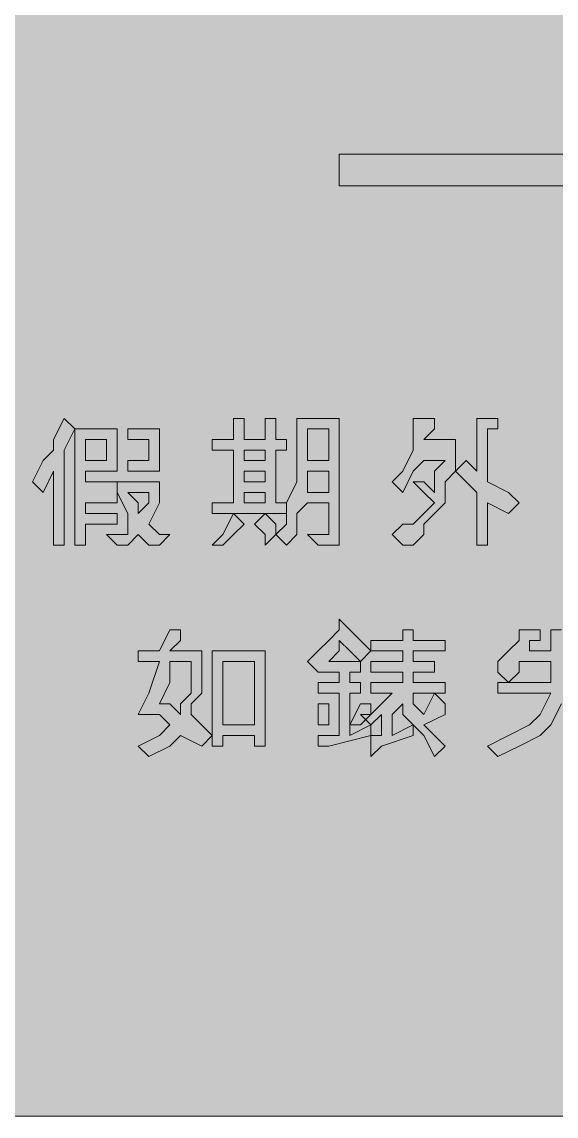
# Model space of a CAD drawing. Header units: metres. Extents: x 10 to 558, y 10 to 259.
# Drawn here: x 135.8 to 196.3, y 10.3 to 134.5 of the extents above; entities that cross this region are included whole.
import ezdxf

# ---------------------------------------------------------------- set-up
doc = ezdxf.new("R2010")
doc.units = ezdxf.units.M
doc.layers.add('FILL_FIREBRICK_C36B00', color=7, linetype='Continuous', true_color=0xc36b00)
doc.layers.add('FILL_WHITE_FFFFFF', color=7, linetype='Continuous', true_color=0xffffff)

msp = doc.modelspace()

# ---------------------------------------------------------------- hatches: boundary and pattern name
at = {"layer": 'FILL_FIREBRICK_C36B00', "true_color": 0xc36b00}
h = msp.add_hatch(color=7, dxfattribs=at)
h.dxf.hatch_style = 1
h.paths.add_polyline_path([(551.8, 258.67), (552.54, 258.51), (553.8, 257.97), (554.83, 257.2), (555.75, 256.32), (556.54, 255.82), (557.14, 255.23), (557.56, 254.59), (557.85, 253.92), (558.11, 252.61), (558.15, 251.52), (558.15, 17.52), (558.15, 15.12), (557.44, 14.24), (556.95, 13.47), (556.46, 12.93), (556.15, 12.77), (555.75, 12.72), (555.3, 11.93), (554.83, 11.33), (554.34, 10.91), (553.8, 10.62), (552.54, 10.36), (550.95, 10.32), (16.95, 10.32), (13.35, 10.32), (13.3, 10.72), (13.14, 11.03), (12.6, 11.52), (11.83, 12.01), (10.95, 12.72), (10.26, 13.64), (9.9, 14.67), (9.77, 15.93), (9.75, 17.52), (9.75, 251.52), (9.75, 253.92), (9.8, 254.32), (9.94, 254.63), (10.35, 255.12), (10.76, 255.61), (10.9, 255.92), (10.95, 256.32), (11.83, 256.51), (12.6, 256.92), (13.35, 257.52), (14.25, 257.71), (15.15, 258.12), (16.05, 258.53), (16.95, 258.72), (550.95, 258.72), (551.8, 258.67)])
at = {"layer": 'FILL_WHITE_FFFFFF', "true_color": 0xffffff}
h = msp.add_hatch(color=7, dxfattribs=at)
h.dxf.hatch_style = 1
h.paths.add_polyline_path([(200.55, 119.52), (200.55, 115.92), (171.75, 115.92), (171.75, 119.52), (200.55, 119.52)])
h = msp.add_hatch(color=7, dxfattribs=at)
h.dxf.hatch_style = 1
h.paths.add_polyline_path([(140.55, 85.92), (140.55, 75.12), (139.35, 75.12), (139.35, 83.52), (138.15, 81.12), (136.95, 82.32), (138.15, 84.72), (139.35, 85.92), (139.35, 87.12), (140.55, 89.52), (141.75, 88.32), (140.55, 85.92)])
h = msp.add_hatch(color=7, dxfattribs=at)
h.dxf.hatch_style = 1
h.paths.add_polyline_path([(160.95, 88.32), (160.95, 87.12), (163.35, 87.12), (163.35, 89.52), (164.55, 89.52), (164.55, 88.32), (164.55, 87.12), (165.75, 87.12), (165.75, 85.92), (164.55, 85.92), (164.55, 79.92), (165.75, 79.92), (165.75, 78.72), (157.35, 78.72), (157.35, 79.92), (159.75, 79.92), (159.75, 85.92), (157.35, 85.92), (157.35, 87.12), (159.75, 87.12), (159.75, 89.52), (160.95, 89.52), (160.95, 88.32)])
h.paths.add_polyline_path([(160.95, 82.32), (163.35, 82.32), (163.35, 83.52), (160.95, 83.52), (160.95, 82.32)], flags=16)
h.paths.add_polyline_path([(160.95, 81.12), (160.95, 79.92), (163.35, 79.92), (163.35, 81.12), (160.95, 81.12)], flags=16)
h.paths.add_polyline_path([(163.35, 85.92), (160.95, 85.92), (160.95, 84.72), (163.35, 84.72), (163.35, 85.92)], flags=16)
h = msp.add_hatch(color=7, dxfattribs=at)
h.dxf.hatch_style = 1
h.paths.add_polyline_path([(171.75, 76.32), (171.75, 75.12), (170.55, 75.12), (169.35, 75.12), (168.15, 76.32), (169.35, 76.32), (170.55, 76.32), (170.55, 79.92), (168.15, 79.92), (166.95, 78.72), (166.95, 77.52), (166.95, 76.32), (165.75, 75.12), (164.55, 76.32), (165.75, 77.52), (165.75, 78.72), (165.75, 79.92), (166.95, 82.32), (166.95, 89.52), (171.75, 89.52), (171.75, 77.52), (171.75, 76.32)])
h.paths.add_polyline_path([(168.15, 83.52), (168.15, 81.12), (170.55, 81.12), (170.55, 83.52), (168.15, 83.52)], flags=16)
h.paths.add_polyline_path([(170.55, 88.32), (168.15, 88.32), (168.15, 84.72), (170.55, 84.72), (170.55, 88.32)], flags=16)
h = msp.add_hatch(color=7, dxfattribs=at)
h.dxf.hatch_style = 1
h.paths.add_polyline_path([(182.55, 89.52), (182.55, 88.32), (181.35, 87.12), (183.75, 87.12), (184.95, 87.12), (184.95, 85.92), (184.95, 83.52), (183.75, 82.32), (183.75, 79.92), (182.55, 78.72), (181.35, 77.52), (181.35, 76.32), (180.15, 75.12), (178.95, 75.12), (177.75, 76.32), (178.95, 77.52), (180.15, 77.52), (181.35, 78.72), (182.55, 79.92), (181.35, 81.12), (180.15, 82.32), (181.35, 82.32), (182.55, 81.12), (182.55, 83.52), (183.75, 84.72), (181.35, 84.72), (180.15, 83.52), (178.95, 81.12), (177.75, 82.32), (178.95, 83.52), (180.15, 85.92), (180.15, 87.12), (180.15, 89.52), (181.35, 89.52), (182.55, 89.52)])
h = msp.add_hatch(color=7, dxfattribs=at)
h.dxf.hatch_style = 1
h.paths.add_polyline_path([(189.75, 89.52), (189.75, 88.32), (188.55, 88.32), (188.55, 82.32), (190.95, 81.12), (192.15, 79.92), (190.95, 78.72), (188.55, 79.92), (188.55, 75.12), (187.35, 75.12), (187.35, 81.12), (186.15, 82.32), (184.95, 83.52), (186.15, 84.72), (187.35, 83.52), (187.35, 89.52), (188.55, 89.52), (189.75, 89.52)])
h = msp.add_hatch(color=7, dxfattribs=at)
h.dxf.hatch_style = 1
h.paths.add_polyline_path([(146.55, 83.52), (142.95, 83.52), (142.95, 82.32), (146.55, 82.32), (146.55, 79.92), (142.95, 79.92), (142.95, 78.72), (146.55, 78.72), (146.55, 77.52), (142.95, 77.52), (142.95, 75.12), (141.75, 75.12), (141.75, 88.32), (146.55, 88.32), (146.55, 83.52)])
h.paths.add_polyline_path([(145.35, 87.12), (142.95, 87.12), (142.95, 84.72), (145.35, 84.72), (145.35, 87.12)], flags=16)
h = msp.add_hatch(color=7, dxfattribs=at)
h.dxf.hatch_style = 1
h.paths.add_polyline_path([(151.35, 88.32), (151.35, 83.52), (147.75, 83.52), (147.75, 84.72), (150.15, 84.72), (150.15, 87.12), (147.75, 87.12), (147.75, 88.32), (151.35, 88.32)])
h = msp.add_hatch(color=7, dxfattribs=at)
h.dxf.hatch_style = 1
h.paths.add_polyline_path([(150.15, 82.32), (151.35, 82.32), (151.35, 79.92), (150.15, 77.52), (151.35, 76.32), (152.55, 76.32), (151.35, 75.12), (150.15, 75.12), (148.95, 76.32), (147.75, 75.12), (146.55, 75.12), (145.35, 76.32), (147.75, 76.32), (147.75, 77.52), (147.75, 78.72), (146.55, 81.12), (146.55, 82.32), (150.15, 82.32)])
h.paths.add_polyline_path([(148.95, 78.72), (150.15, 79.92), (150.15, 81.12), (147.75, 81.12), (148.95, 79.92), (148.95, 78.72)], flags=16)
h = msp.add_hatch(color=7, dxfattribs=at)
h.dxf.hatch_style = 1
h.paths.add_polyline_path([(158.55, 76.32), (159.75, 78.72), (160.95, 77.52), (159.75, 76.32), (158.55, 75.12), (157.35, 75.12), (158.55, 76.32)])
h = msp.add_hatch(color=7, dxfattribs=at)
h.dxf.hatch_style = 1
h.paths.add_polyline_path([(164.55, 77.52), (164.55, 76.32), (163.35, 75.12), (163.35, 76.32), (162.15, 77.52), (163.35, 78.72), (164.55, 77.52)])
h = msp.add_hatch(color=7, dxfattribs=at)
h.dxf.hatch_style = 1
h.paths.add_polyline_path([(169.35, 63.12), (170.55, 64.32), (171.75, 65.52), (171.75, 66.72), (172.95, 65.52), (174.15, 64.32), (175.35, 63.12), (174.15, 61.92), (174.15, 60.72), (172.95, 60.72), (172.95, 59.52), (174.15, 59.52), (174.15, 58.32), (172.95, 58.32), (172.95, 53.52), (175.35, 54.72), (175.35, 53.52), (170.55, 52.32), (169.35, 52.32), (169.35, 53.52), (171.75, 53.52), (171.75, 58.32), (169.35, 58.32), (169.35, 59.52), (171.75, 59.52), (171.75, 60.72), (169.35, 60.72), (168.15, 61.92), (169.35, 63.12)])
h.paths.add_polyline_path([(172.95, 63.12), (171.75, 64.32), (171.75, 63.12), (170.55, 61.92), (174.15, 61.92), (172.95, 63.12)], flags=16)
h = msp.add_hatch(color=7, dxfattribs=at)
h.dxf.hatch_style = 1
h.paths.add_polyline_path([(151.35, 63.12), (152.55, 65.52), (153.75, 65.52), (153.75, 64.32), (152.55, 63.12), (156.15, 63.12), (156.15, 61.92), (156.15, 59.52), (156.15, 58.32), (154.95, 57.12), (154.95, 55.92), (157.35, 53.52), (156.15, 52.32), (153.75, 53.52), (152.55, 52.32), (150.15, 51.12), (148.95, 52.32), (151.35, 53.52), (152.55, 54.72), (151.35, 55.92), (148.95, 55.92), (150.15, 58.32), (151.35, 61.92), (148.95, 61.92), (148.95, 63.12), (151.35, 63.12)])
h.paths.add_polyline_path([(151.35, 57.12), (152.55, 57.12), (153.75, 55.92), (153.75, 57.12), (154.95, 58.32), (154.95, 59.52), (154.95, 61.92), (152.55, 61.92), (152.55, 59.52), (151.35, 57.12)], flags=16)
h = msp.add_hatch(color=7, dxfattribs=at)
h.dxf.hatch_style = 1
h.paths.add_polyline_path([(176.55, 52.32), (175.35, 51.12), (175.35, 52.32), (175.35, 53.52), (176.55, 53.52), (176.55, 55.92), (175.35, 54.72), (174.15, 55.92), (175.35, 55.92), (176.55, 57.12), (177.75, 58.32), (175.35, 58.32), (175.35, 59.52), (178.95, 59.52), (178.95, 60.72), (175.35, 60.72), (175.35, 61.92), (178.95, 61.92), (178.95, 63.12), (175.35, 63.12), (175.35, 64.32), (178.95, 64.32), (178.95, 65.52), (180.15, 65.52), (180.15, 64.32), (183.75, 64.32), (183.75, 63.12), (180.15, 63.12), (180.15, 61.92), (182.55, 61.92), (182.55, 60.72), (180.15, 60.72), (180.15, 59.52), (183.75, 59.52), (183.75, 58.32), (182.55, 58.32), (183.75, 57.12), (183.75, 55.92), (181.35, 54.72), (182.55, 53.52), (183.75, 52.32), (182.55, 51.12), (181.35, 53.52), (180.15, 54.72), (180.15, 53.52), (176.55, 52.32)])
h.paths.add_polyline_path([(180.15, 58.32), (180.15, 57.12), (181.35, 55.92), (182.55, 58.32), (180.15, 58.32)], flags=16)
h.paths.add_polyline_path([(178.95, 55.92), (178.95, 57.12), (177.75, 55.92), (177.75, 53.52), (180.15, 54.72), (178.95, 55.92)], flags=16)
h = msp.add_hatch(color=7, dxfattribs=at)
h.dxf.hatch_style = 1
h.paths.add_polyline_path([(189.75, 61.92), (190.95, 63.12), (192.15, 64.32), (192.15, 65.52), (193.35, 65.52), (194.55, 65.52), (194.55, 64.32), (193.35, 64.32), (193.35, 63.12), (195.75, 63.12), (195.75, 65.52), (196.95, 65.52), (196.95, 63.12), (201.75, 63.12), (201.75, 61.92), (196.95, 61.92), (196.95, 59.52), (202.95, 59.52), (202.95, 58.32), (196.95, 58.32), (198.15, 55.92), (200.55, 54.72), (201.75, 53.52), (202.95, 53.52), (201.75, 51.12), (200.55, 52.32), (198.15, 53.52), (196.95, 54.72), (196.95, 57.12), (195.75, 54.72), (194.55, 53.52), (192.15, 52.32), (189.75, 51.12), (188.55, 52.32), (190.95, 53.52), (193.35, 54.72), (194.55, 55.92), (195.75, 58.32), (189.75, 58.32), (189.75, 59.52), (190.95, 59.52), (189.75, 60.72), (189.75, 61.92)])
h.paths.add_polyline_path([(195.75, 59.52), (195.75, 61.92), (192.15, 61.92), (192.15, 60.72), (190.95, 59.52), (195.75, 59.52)], flags=16)
h = msp.add_hatch(color=7, dxfattribs=at)
h.dxf.hatch_style = 1
h.paths.add_polyline_path([(163.35, 63.12), (163.35, 52.32), (162.15, 52.32), (162.15, 53.52), (158.55, 53.52), (158.55, 52.32), (157.35, 52.32), (157.35, 63.12), (163.35, 63.12)])
h.paths.add_polyline_path([(162.15, 61.92), (158.55, 61.92), (158.55, 54.72), (162.15, 54.72), (162.15, 61.92)], flags=16)
h = msp.add_hatch(color=7, dxfattribs=at)
h.dxf.hatch_style = 1
h.paths.add_polyline_path([(170.55, 55.92), (170.55, 54.72), (169.35, 54.72), (169.35, 55.92), (169.35, 57.12), (170.55, 57.12), (170.55, 55.92)])
h = msp.add_hatch(color=7, dxfattribs=at)
h.dxf.hatch_style = 1
h.paths.add_polyline_path([(174.15, 57.12), (175.35, 57.12), (175.35, 55.92), (174.15, 54.72), (172.95, 54.72), (174.15, 57.12)])

# ---------------------------------------------------------------- linework, layer by layer
at = {"layer": 'FILL_FIREBRICK_C36B00', "lineweight": 0, "true_color": 0xc36b00}
msp.add_lwpolyline([(550.95, 10.32), (16.95, 10.32)], dxfattribs=at)
at = {"layer": 'FILL_WHITE_FFFFFF', "lineweight": 0, "true_color": 0xffffff}
for points in [[(200.55, 119.52), (200.55, 115.92), (171.75, 115.92), (171.75, 119.52)], [(140.55, 85.92), (140.55, 75.12), (139.35, 75.12), (139.35, 83.52), (138.15, 81.12), (136.95, 82.32), (138.15, 84.72), (139.35, 85.92), (139.35, 87.12), (140.55, 89.52), (141.75, 88.32)], [(160.95, 88.32), (160.95, 87.12), (163.35, 87.12), (163.35, 89.52), (164.55, 89.52), (164.55, 88.32), (164.55, 87.12), (165.75, 87.12), (165.75, 85.92), (164.55, 85.92), (164.55, 79.92), (165.75, 79.92), (165.75, 78.72), (157.35, 78.72), (157.35, 79.92), (159.75, 79.92), (159.75, 85.92), (157.35, 85.92), (157.35, 87.12), (159.75, 87.12), (159.75, 89.52), (160.95, 89.52)], [(171.75, 76.32), (171.75, 75.12), (170.55, 75.12), (169.35, 75.12), (168.15, 76.32), (169.35, 76.32), (170.55, 76.32), (170.55, 79.92), (168.15, 79.92), (166.95, 78.72), (166.95, 77.52), (166.95, 76.32), (165.75, 75.12), (164.55, 76.32), (165.75, 77.52), (165.75, 78.72), (165.75, 79.92), (166.95, 82.32), (166.95, 89.52), (171.75, 89.52), (171.75, 77.52)], [(182.55, 89.52), (182.55, 88.32), (181.35, 87.12), (183.75, 87.12), (184.95, 87.12), (184.95, 85.92), (184.95, 83.52), (183.75, 82.32), (183.75, 79.92), (182.55, 78.72), (181.35, 77.52), (181.35, 76.32), (180.15, 75.12), (178.95, 75.12), (177.75, 76.32), (178.95, 77.52), (180.15, 77.52), (181.35, 78.72), (182.55, 79.92), (181.35, 81.12), (180.15, 82.32), (181.35, 82.32), (182.55, 81.12), (182.55, 83.52), (183.75, 84.72), (181.35, 84.72), (180.15, 83.52), (178.95, 81.12), (177.75, 82.32), (178.95, 83.52), (180.15, 85.92), (180.15, 87.12), (180.15, 89.52), (181.35, 89.52)], [(189.75, 89.52), (189.75, 88.32), (188.55, 88.32), (188.55, 82.32), (190.95, 81.12), (192.15, 79.92), (190.95, 78.72), (188.55, 79.92), (188.55, 75.12), (187.35, 75.12), (187.35, 81.12), (186.15, 82.32), (184.95, 83.52), (186.15, 84.72), (187.35, 83.52), (187.35, 89.52), (188.55, 89.52)], [(146.55, 83.52), (142.95, 83.52), (142.95, 82.32), (146.55, 82.32), (146.55, 79.92), (142.95, 79.92), (142.95, 78.72), (146.55, 78.72), (146.55, 77.52), (142.95, 77.52), (142.95, 75.12), (141.75, 75.12), (141.75, 88.32), (146.55, 88.32)], [(151.35, 88.32), (151.35, 83.52), (147.75, 83.52), (147.75, 84.72), (150.15, 84.72), (150.15, 87.12), (147.75, 87.12), (147.75, 88.32)], [(170.55, 88.32), (168.15, 88.32), (168.15, 84.72), (170.55, 84.72)], [(145.35, 87.12), (142.95, 87.12), (142.95, 84.72), (145.35, 84.72)], [(163.35, 85.92), (160.95, 85.92), (160.95, 84.72), (163.35, 84.72)], [(160.95, 82.32), (163.35, 82.32), (163.35, 83.52), (160.95, 83.52)], [(168.15, 83.52), (168.15, 81.12), (170.55, 81.12), (170.55, 83.52)], [(150.15, 82.32), (151.35, 82.32), (151.35, 79.92), (150.15, 77.52), (151.35, 76.32), (152.55, 76.32), (151.35, 75.12), (150.15, 75.12), (148.95, 76.32), (147.75, 75.12), (146.55, 75.12), (145.35, 76.32), (147.75, 76.32), (147.75, 77.52), (147.75, 78.72), (146.55, 81.12), (146.55, 82.32)], [(148.95, 78.72), (150.15, 79.92), (150.15, 81.12), (147.75, 81.12), (148.95, 79.92)], [(160.95, 81.12), (160.95, 79.92), (163.35, 79.92), (163.35, 81.12)], [(158.55, 76.32), (159.75, 78.72), (160.95, 77.52), (159.75, 76.32), (158.55, 75.12), (157.35, 75.12)], [(164.55, 77.52), (164.55, 76.32), (163.35, 75.12), (163.35, 76.32), (162.15, 77.52), (163.35, 78.72)], [(169.35, 63.12), (170.55, 64.32), (171.75, 65.52), (171.75, 66.72), (172.95, 65.52), (174.15, 64.32), (175.35, 63.12), (174.15, 61.92), (174.15, 60.72), (172.95, 60.72), (172.95, 59.52), (174.15, 59.52), (174.15, 58.32), (172.95, 58.32), (172.95, 53.52), (175.35, 54.72), (175.35, 53.52), (170.55, 52.32), (169.35, 52.32), (169.35, 53.52), (171.75, 53.52), (171.75, 58.32), (169.35, 58.32), (169.35, 59.52), (171.75, 59.52), (171.75, 60.72), (169.35, 60.72), (168.15, 61.92)], [(151.35, 63.12), (152.55, 65.52), (153.75, 65.52), (153.75, 64.32), (152.55, 63.12), (156.15, 63.12), (156.15, 61.92), (156.15, 59.52), (156.15, 58.32), (154.95, 57.12), (154.95, 55.92), (157.35, 53.52), (156.15, 52.32), (153.75, 53.52), (152.55, 52.32), (150.15, 51.12), (148.95, 52.32), (151.35, 53.52), (152.55, 54.72), (151.35, 55.92), (148.95, 55.92), (150.15, 58.32), (151.35, 61.92), (148.95, 61.92), (148.95, 63.12)], [(176.55, 52.32), (175.35, 51.12), (175.35, 52.32), (175.35, 53.52), (176.55, 53.52), (176.55, 55.92), (175.35, 54.72), (174.15, 55.92), (175.35, 55.92), (176.55, 57.12), (177.75, 58.32), (175.35, 58.32), (175.35, 59.52), (178.95, 59.52), (178.95, 60.72), (175.35, 60.72), (175.35, 61.92), (178.95, 61.92), (178.95, 63.12), (175.35, 63.12), (175.35, 64.32), (178.95, 64.32), (178.95, 65.52), (180.15, 65.52), (180.15, 64.32), (183.75, 64.32), (183.75, 63.12), (180.15, 63.12), (180.15, 61.92), (182.55, 61.92), (182.55, 60.72), (180.15, 60.72), (180.15, 59.52), (183.75, 59.52), (183.75, 58.32), (182.55, 58.32), (183.75, 57.12), (183.75, 55.92), (181.35, 54.72), (182.55, 53.52), (183.75, 52.32), (182.55, 51.12), (181.35, 53.52), (180.15, 54.72), (180.15, 53.52)], [(172.95, 63.12), (171.75, 64.32), (171.75, 63.12), (170.55, 61.92), (174.15, 61.92)], [(163.35, 63.12), (163.35, 52.32), (162.15, 52.32), (162.15, 53.52), (158.55, 53.52), (158.55, 52.32), (157.35, 52.32), (157.35, 63.12)], [(151.35, 57.12), (152.55, 57.12), (153.75, 55.92), (153.75, 57.12), (154.95, 58.32), (154.95, 59.52), (154.95, 61.92), (152.55, 61.92), (152.55, 59.52)], [(162.15, 61.92), (158.55, 61.92), (158.55, 54.72), (162.15, 54.72)], [(195.75, 59.52), (195.75, 61.92), (192.15, 61.92), (192.15, 60.72), (190.95, 59.52)], [(180.15, 58.32), (180.15, 57.12), (181.35, 55.92), (182.55, 58.32)], [(170.55, 55.92), (170.55, 54.72), (169.35, 54.72), (169.35, 55.92), (169.35, 57.12), (170.55, 57.12)], [(174.15, 57.12), (175.35, 57.12), (175.35, 55.92), (174.15, 54.72), (172.95, 54.72)], [(178.95, 55.92), (178.95, 57.12), (177.75, 55.92), (177.75, 53.52), (180.15, 54.72)]]:
    msp.add_lwpolyline(points, close=True, dxfattribs=at)
msp.add_lwpolyline([(196.95, 57.12), (195.75, 54.72), (194.55, 53.52), (192.15, 52.32), (189.75, 51.12), (188.55, 52.32), (190.95, 53.52), (193.35, 54.72), (194.55, 55.92), (195.75, 58.32), (189.75, 58.32), (189.75, 59.52), (190.95, 59.52), (189.75, 60.72), (189.75, 61.92), (190.95, 63.12), (192.15, 64.32), (192.15, 65.52), (193.35, 65.52), (194.55, 65.52), (194.55, 64.32), (193.35, 64.32), (193.35, 63.12), (195.75, 63.12), (195.75, 65.52), (196.95, 65.52)], dxfattribs=at)

doc.saveas('drawing.dxf')
